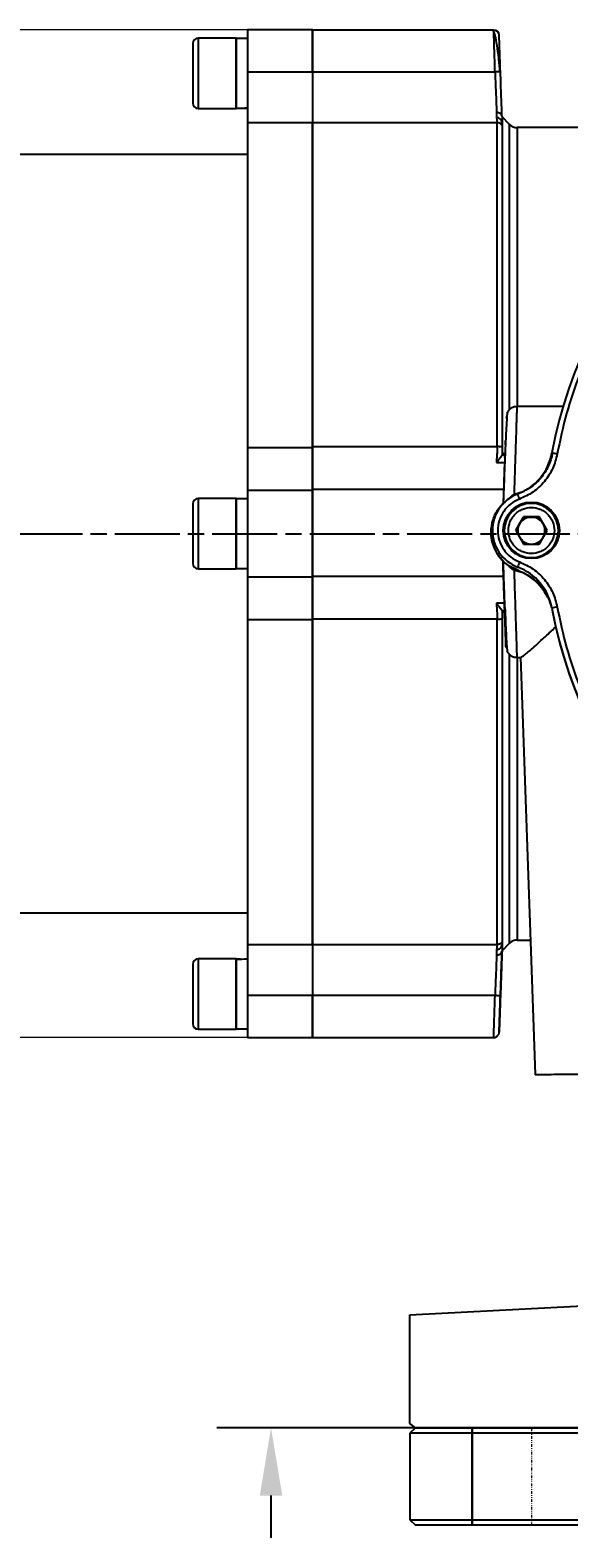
# Model space of a CAD drawing. Header units: millimetres. Extents: x 2063 to 4500, y 825 to 2548.
# Drawn here: x 3607.6 to 3707, y 2065.7 to 2342.3 of the extents above; entities that cross this region are included whole.
import ezdxf

# ---------------------------------------------------------------- set-up
doc = ezdxf.new("R2010")
doc.units = ezdxf.units.MM
doc.linetypes.add('AM_ISO08W050', pattern=[18, 12, -1.5, 3, -1.5])
doc.linetypes.add('DIVIDE', pattern=[1.25, 0.5, -0.25, 0, -0.25, 0, -0.25])
doc.layers.add('5剖面线层', color=2, linetype='Continuous')
doc.layers.add('AM_5', color=3, linetype='Continuous', lineweight=25)
doc.layers.add('AM_7', color=4, linetype='AM_ISO08W050', lineweight=25)
doc.styles.add('SLDTEXTSTYLE1', font='txt.shx', dxfattribs={"width": 0.7, "bigfont": 'gbcbig.shx'})
doc.styles.get("Standard").update_dxf_attribs({"font": 'arial.ttf'})
doc.styles.add('TH_GBDIM', font='simplex.shx', dxfattribs={"width": 0.707, "bigfont": 'hzfs.shx'})
doc.dimstyles.new('ISO-25$0', dxfattribs={"dimtxt": 2.5, "dimasz": 2.5, "dimexe": 1.25, "dimexo": 0.625, "dimtad": 1, "dimtxsty": 'Standard', "dimcen": 2.5, "dimdle": 5, "dimadec": 0, "dimazin": 0, "dimtfac": 1, "dimtmove": 0, "dimatfit": 3, "dimfxl": 0, "dimarcsym": 0})
doc.dimstyles.new('SLDDIMSTYLE12$0', dxfattribs={"dimtxt": 12, "dimasz": 10, "dimexe": 0, "dimexo": 0.0625, "dimgap": 0.875, "dimtad": 1, "dimdec": 1, "dimlfac": 1.8, "dimrnd": 1e-09, "dimzin": 12, "dimdsep": 46, "dimtxsty": 'SLDTEXTSTYLE1', "dimcen": 0.09, "dimdle": 8.16, "dimclrd": 3, "dimclre": 3, "dimadec": 0, "dimazin": 3, "dimtfac": 1, "dimtdec": 1, "dimtofl": 0, "dimtmove": 0, "dimatfit": 3, "dimfxl": 0, "dimfrac": 2, "dimtolj": 1, "dimlwd": 5, "dimlwe": 5, "dimarcsym": 0})

# ---------------------------------------------------------------- blocks, each defined once
blk = doc.blocks.new('*D54')
at = {"color": 1, "linetype": 'Continuous', "transparency": 16777216}
for p, q in [((3780.32, 2084.17), (3642.17, 2084.17)), ((3652.17, 1696.67), (3652.17, 2071.67)), ((3780.32, 1684.17), (3642.17, 1684.17))]:
    blk.add_line(p, q, dxfattribs=at)
at = {"color": 1, "linetype": 'ByBlock', "transparency": 16777216}
for points in [[(3650.09, 2071.67), (3654.25, 2071.67), (3652.17, 2084.17)], [(3650.09, 1696.67), (3654.25, 1696.67), (3652.17, 1684.17)]]:
    blk.add_solid(points, dxfattribs=at)
at = {"layer": 'Defpoints', "color": 0, "linetype": 'ByBlock', "transparency": 16777216}
for p in [(3652.17, 2084.17), (3782.82, 2084.17), (3782.82, 1684.17)]:
    blk.add_point(p, dxfattribs=at)
at = {"color": 1, "linetype": 'ByBlock', "lineweight": 5, "transparency": 16777216, "insert": (3639.67, 1884.17), "char_height": 15, "attachment_point": 5, "rotation": 90, "style": 'TH_GBDIM'}
blk.add_mtext('400', dxfattribs=at)
blk = doc.blocks.new('*D47')
at = {"layer": 'AM_5', "color": 3, "lineweight": 5, "transparency": 16777216}
blk.add_line((3647.76, 2342.25), (3478.55, 2342.25), dxfattribs=at)
at = {"layer": 'AM_5', "color": 3, "linetype": 'Continuous', "lineweight": 5, "transparency": 16777216}
for p, q in [((3478.55, 2332.25), (3478.55, 2166.25)), ((3647.76, 2156.25), (3478.55, 2156.25))]:
    blk.add_line(p, q, dxfattribs=at)
at = {"layer": 'AM_5', "color": 3, "transparency": 16777216}
for points in [[(3476.88, 2332.25), (3480.22, 2332.25), (3478.55, 2342.25)], [(3476.88, 2166.25), (3480.22, 2166.25), (3478.55, 2156.25)]]:
    blk.add_solid(points, dxfattribs=at)
at = {"layer": 'Defpoints', "color": 0, "transparency": 16777216}
for p in [(3647.82, 2342.25), (3478.55, 2156.25), (3647.82, 2156.25)]:
    blk.add_point(p, dxfattribs=at)
at = {"layer": 'AM_5', "color": 0, "transparency": 16777216, "insert": (3471.67, 2249.25), "char_height": 12, "attachment_point": 5, "rotation": 90, "style": 'SLDTEXTSTYLE1'}
blk.add_mtext('\\A1;186', dxfattribs=at)

msp = doc.modelspace()

# ---------------------------------------------------------------- linework, layer by layer
at = {"color": 7, "linetype": 'Continuous', "lineweight": 25}
for p, q in [((3645.724, 2340.75), (3638.724, 2340.75)), ((3638.724, 2340.75), (3638.724, 2334.25)), ((3645.724, 2340.75), (3645.724, 2334.25)), ((3647.824, 2340.69), (3645.724, 2340.69)), ((3645.724, 2327.81), (3645.724, 2340.69)), ((3659.824, 2342.25), (3647.824, 2342.25)), ((3647.824, 2342.25), (3647.824, 2334.53)), ((3659.824, 2334.53), (3659.824, 2342.25)), ((3693.299, 2342.23), (3659.824, 2342.23)), ((3693.488, 2341.393), (3693.262, 2342.09)), ((3647.824, 2334.53), (3659.824, 2334.53)), ((3647.824, 2334.53), (3647.824, 2325.095)), ((3659.824, 2334.53), (3659.824, 2325.094)), ((3659.824, 2334.527), (3693.535, 2334.527)), ((3638.724, 2334.25), (3638.724, 2327.75)), ((3645.724, 2334.25), (3645.724, 2327.75)), ((3638.724, 2327.75), (3645.724, 2327.75)), ((3693.824, 2326.067), (3693.958, 2325.108)), ((3694.824, 2326.246), (3694.824, 2325.184)), ((3696.238, 2324.816), (3694.824, 2326.23)), ((3659.824, 2325.094), (3647.824, 2325.095)), ((3693.958, 2325.108), (3659.824, 2325.108)), ((3694.825, 2325.11), (3694.755, 2325.507)), ((3694.824, 2325.184), (3694.824, 2324.619)), ((3710.788, 2324.23), (3697.652, 2324.23)), ((3647.824, 2319.25), (3506.824, 2319.251)), ((3706.084, 2272.708), (3697.568, 2272.708)), ((3647.823, 2265.183), (3659.823, 2265.183)), ((3647.823, 2265.183), (3647.823, 2257.245)), ((3659.823, 2265.336), (3693.957, 2265.325)), ((3659.823, 2265.183), (3659.823, 2257.596)), ((3694.823, 2265.221), (3694.823, 2263.765)), ((3695.417, 2266.416), (3695.391, 2265.669)), ((3695.417, 2266.425), (3695.417, 2266.416)), ((3694.808, 2263.737), (3694.823, 2263.765)), ((3695.324, 2263.737), (3694.808, 2263.737)), ((3694.823, 2263.765), (3695.302, 2264.129)), ((3695.337, 2264.117), (3695.309, 2263.322)), ((3695.337, 2264.13), (3695.337, 2264.117)), ((3693.83, 2262.389), (3695.328, 2262.389)), ((3695.218, 2260.702), (3695.011, 2254.782)), ((3695.245, 2261.488), (3695.218, 2260.702)), ((3695.245, 2261.505), (3695.245, 2261.488)), ((3659.823, 2257.245), (3647.823, 2257.245)), ((3647.823, 2257.245), (3647.823, 2241.255)), ((3695.102, 2257.407), (3659.823, 2257.407)), ((3659.823, 2241.255), (3659.823, 2257.245)), ((3697.578, 2256.67), (3698.306, 2256.902)), ((3645.723, 2255.75), (3638.723, 2255.75)), ((3638.723, 2255.75), (3638.723, 2242.75)), ((3645.723, 2255.75), (3645.723, 2242.75)), ((3647.823, 2255.69), (3645.723, 2255.69)), ((3645.723, 2242.81), (3645.723, 2255.69)), ((3697.05, 2256.515), (3697.578, 2256.67)), ((3697.527, 2256.461), (3697.758, 2256.588)), ((3698.803, 2252.336), (3697.359, 2249.836)), ((3698.081, 2251.08), (3698.803, 2252.33)), ((3701.689, 2252.336), (3698.803, 2252.336)), ((3698.803, 2252.33), (3698.803, 2252.336)), ((3698.803, 2252.33), (3700.246, 2252.33)), ((3700.246, 2252.33), (3701.689, 2252.33)), ((3703.133, 2249.836), (3701.689, 2252.336)), ((3701.689, 2252.33), (3701.689, 2252.336)), ((3701.689, 2252.33), (3702.411, 2251.08)), ((3692.823, 2249.541), (3692.823, 2249.468)), ((3693.046, 2249.839), (3693.046, 2249.805)), ((3695.246, 2249.835), (3695.246, 2249.824)), ((3697.359, 2249.836), (3698.803, 2247.336)), ((3697.361, 2249.833), (3698.081, 2251.08)), ((3701.689, 2247.336), (3703.133, 2249.836)), ((3702.411, 2251.08), (3703.131, 2249.833)), ((3705.246, 2249.824), (3705.246, 2249.835)), ((3698.803, 2247.336), (3701.689, 2247.336)), ((3697.714, 2243.065), (3697.714, 2243.098)), ((3638.723, 2242.75), (3645.723, 2242.75)), ((3645.723, 2242.81), (3647.823, 2242.81)), ((3647.823, 2241.255), (3659.823, 2241.255)), ((3647.823, 2241.255), (3647.823, 2233.317)), ((3659.823, 2241.417), (3695.101, 2241.417)), ((3659.823, 2241.255), (3659.823, 2233.317)), ((3695.101, 2241.417), (3695.106, 2241.281)), ((3697.603, 2242.333), (3697.046, 2242.493)), ((3697.642, 2242.464), (3697.603, 2242.333)), ((3698.24, 2242.14), (3697.603, 2242.333)), ((3697.758, 2242.42), (3697.758, 2242.493)), ((3703.265, 2237.493), (3703.156, 2237.741)), ((3695.276, 2236.4), (3693.83, 2236.4)), ((3694.823, 2235.018), (3694.807, 2235.046)), ((3694.807, 2235.046), (3695.324, 2235.046)), ((3694.823, 2235.018), (3694.823, 2233.561)), ((3695.339, 2234.624), (3694.823, 2235.018)), ((3695.326, 2235.046), (3695.388, 2235.046)), ((3704.037, 2235.526), (3704.037, 2235.492)), ((3659.823, 2233.317), (3647.823, 2233.317)), ((3693.957, 2233.459), (3659.823, 2233.456)), ((3698.264, 2226.462), (3700.954, 2149.413)), ((3697.556, 2226.416), (3698.333, 2226.416)), ((3506.823, 2179.251), (3647.823, 2179.25)), ((3694.823, 2173.909), (3694.823, 2173.33)), ((3697.651, 2174.23), (3700.088, 2174.23)), ((3647.823, 2173.406), (3659.823, 2173.405)), ((3647.823, 2173.406), (3647.823, 2163.97)), ((3659.823, 2173.42), (3693.957, 2173.42)), ((3659.823, 2173.405), (3659.823, 2163.97)), ((3693.957, 2173.42), (3693.823, 2172.449)), ((3693.823, 2172.449), (3693.823, 2171.487)), ((3694.747, 2172.993), (3694.823, 2173.33)), ((3694.754, 2173.009), (3694.824, 2173.406)), ((3694.823, 2172.23), (3696.237, 2173.644)), ((3694.823, 2173.33), (3694.823, 2172.261)), ((3694.823, 2172.261), (3694.823, 2172.23)), ((3694.823, 2172.23), (3694.823, 2172.203)), ((3645.723, 2170.75), (3638.723, 2170.75)), ((3638.723, 2170.75), (3638.723, 2157.75)), ((3645.723, 2170.75), (3645.723, 2157.75)), ((3645.723, 2157.812), (3645.723, 2170.575)), ((3659.823, 2163.97), (3647.823, 2163.97)), ((3647.823, 2163.97), (3647.823, 2156.25)), ((3659.823, 2156.25), (3659.823, 2163.97)), ((3693.534, 2163.967), (3659.823, 2163.967)), ((3638.723, 2157.75), (3645.723, 2157.75)), ((3645.723, 2157.81), (3647.823, 2157.81)), ((3647.823, 2156.25), (3659.823, 2156.25)), ((3659.823, 2156.23), (3693.3, 2156.23)), ((3678.822, 2084.172), (3677.822, 2083.172)), ((3678.822, 2084.172), (3677.822, 2083.172)), ((3677.822, 2083.172), (3677.822, 2067.172)), ((3782.822, 2083.172), (3677.822, 2083.172)), ((3887.822, 2083.172), (3677.822, 2083.172)), ((3678.822, 2084.172), (3782.822, 2084.172)), ((3678.822, 2084.172), (3886.822, 2084.172)), ((3677.822, 2067.172), (3678.822, 2066.172)), ((3677.822, 2067.172), (3782.822, 2067.172)), ((3782.822, 2066.172), (3678.822, 2066.172))]:
    msp.add_line(p, q, dxfattribs=at)
at = {"linetype": 'ByBlock'}
for p, q in [((3677.826, 2105.011), (3718.352, 2107.182)), ((3677.826, 2084.981), (3677.826, 2105.011)), ((3678.822, 2084.172), (3677.826, 2084.981))]:
    msp.add_line(p, q, dxfattribs=at)
at = {"lineweight": 30}
msp.add_line((3689.322, 2066.172), (3689.322, 2084.172), dxfattribs=at)
at = {"color": 7, "linetype": 'Continuous', "lineweight": 25, "flags": 128}
for points in [[(3693.824, 2327.024), (3693.824, 2326.89), (3693.824, 2326.761), (3693.824, 2326.635), (3693.824, 2326.513), (3693.824, 2326.396), (3693.824, 2326.282), (3693.824, 2326.173), (3693.824, 2326.067)], [(3647.824, 2325.095), (3647.824, 2323.836), (3647.824, 2322.232), (3647.824, 2320.29), (3647.824, 2318.02), (3647.824, 2315.431), (3647.824, 2312.537), (3647.824, 2309.349), (3647.824, 2305.883), (3647.824, 2302.155), (3647.824, 2298.182), (3647.824, 2293.983), (3647.824, 2289.577), (3647.823, 2284.984), (3647.823, 2280.226), (3647.823, 2275.325), (3647.823, 2270.303), (3647.823, 2265.183)], [(3659.823, 2265.183), (3659.823, 2270.303), (3659.823, 2275.325), (3659.823, 2280.226), (3659.823, 2284.984), (3659.824, 2289.577), (3659.824, 2293.983), (3659.824, 2298.182), (3659.824, 2302.155), (3659.824, 2305.883), (3659.824, 2309.349), (3659.824, 2312.537), (3659.824, 2315.431), (3659.824, 2318.02), (3659.824, 2320.29), (3659.824, 2322.232), (3659.824, 2323.836), (3659.824, 2325.094)], [(3693.957, 2265.325), (3693.957, 2270.442), (3693.957, 2275.461), (3693.957, 2280.358), (3693.957, 2285.111), (3693.957, 2289.698), (3693.958, 2294.098), (3693.958, 2298.291), (3693.958, 2302.256), (3693.958, 2305.976), (3693.958, 2309.433), (3693.958, 2312.612), (3693.958, 2315.497), (3693.958, 2318.076), (3693.958, 2320.336), (3693.958, 2322.267), (3693.958, 2323.86), (3693.958, 2325.108)], [(3694.824, 2324.619), (3694.824, 2323.379), (3694.824, 2321.796), (3694.824, 2319.877), (3694.824, 2317.632), (3694.824, 2315.07), (3694.824, 2312.203), (3694.824, 2309.045), (3694.824, 2305.61), (3694.824, 2301.914), (3694.824, 2297.974), (3694.824, 2293.809), (3694.824, 2289.437), (3694.823, 2284.88), (3694.823, 2280.157), (3694.823, 2275.291), (3694.823, 2270.305), (3694.823, 2265.221)], [(3696.238, 2272.208), (3696.238, 2274.891), (3696.238, 2279.678), (3696.238, 2284.324), (3696.238, 2288.806), (3696.238, 2293.104), (3696.238, 2297.198), (3696.238, 2301.069), (3696.238, 2304.699), (3696.238, 2308.07), (3696.238, 2311.168), (3696.238, 2313.977), (3696.238, 2316.485), (3696.238, 2318.681), (3696.238, 2320.553), (3696.238, 2322.093), (3696.238, 2323.294), (3696.238, 2324.15), (3696.238, 2324.658), (3696.238, 2324.816)], [(3697.652, 2324.23), (3697.652, 2324.186), (3697.652, 2323.834), (3697.652, 2323.134), (3697.652, 2322.088), (3697.652, 2320.701), (3697.652, 2318.981), (3697.652, 2316.934), (3697.652, 2314.57), (3697.652, 2311.901), (3697.652, 2308.939), (3697.652, 2305.697), (3697.652, 2302.192), (3697.652, 2298.439), (3697.652, 2294.456), (3697.652, 2290.261), (3697.652, 2285.874), (3697.652, 2281.316), (3697.652, 2276.608), (3697.652, 2272.708)], [(3647.823, 2233.317), (3647.823, 2228.197), (3647.823, 2223.175), (3647.823, 2218.274), (3647.823, 2213.516), (3647.823, 2208.923), (3647.823, 2204.517), (3647.823, 2200.318), (3647.823, 2196.345), (3647.823, 2192.617), (3647.823, 2189.151), (3647.823, 2185.964), (3647.823, 2183.069), (3647.823, 2180.48), (3647.823, 2178.21), (3647.823, 2176.268), (3647.823, 2174.664), (3647.823, 2173.406)], [(3659.823, 2173.405), (3659.823, 2174.664), (3659.823, 2176.268), (3659.823, 2178.21), (3659.823, 2180.48), (3659.823, 2183.069), (3659.823, 2185.963), (3659.823, 2189.151), (3659.823, 2192.617), (3659.823, 2196.345), (3659.823, 2200.318), (3659.823, 2204.517), (3659.823, 2208.923), (3659.823, 2213.516), (3659.823, 2218.274), (3659.823, 2223.175), (3659.823, 2228.197), (3659.823, 2233.317)], [(3693.957, 2173.42), (3693.957, 2174.689), (3693.957, 2176.304), (3693.957, 2178.256), (3693.957, 2180.536), (3693.957, 2183.135), (3693.957, 2186.039), (3693.957, 2189.236), (3693.957, 2192.71), (3693.957, 2196.446), (3693.957, 2200.426), (3693.957, 2204.632), (3693.957, 2209.044), (3693.957, 2213.643), (3693.957, 2218.406), (3693.957, 2223.311), (3693.957, 2228.337), (3693.957, 2233.459)], [(3694.823, 2233.561), (3694.823, 2228.472), (3694.823, 2223.478), (3694.823, 2218.604), (3694.823, 2213.872), (3694.823, 2209.304), (3694.823, 2204.92), (3694.823, 2200.741), (3694.823, 2196.786), (3694.823, 2193.075), (3694.823, 2189.623), (3694.823, 2186.447), (3694.823, 2183.561), (3694.823, 2180.98), (3694.823, 2178.714), (3694.823, 2176.774), (3694.823, 2175.17), (3694.823, 2173.909)], [(3696.237, 2173.644), (3696.237, 2173.644), (3696.237, 2173.823), (3696.237, 2174.353), (3696.237, 2175.231), (3696.237, 2176.453), (3696.237, 2178.015), (3696.237, 2179.907), (3696.237, 2182.122), (3696.237, 2184.65), (3696.237, 2187.478), (3696.237, 2190.593), (3696.237, 2193.981), (3696.237, 2197.626), (3696.237, 2201.512), (3696.237, 2205.619), (3696.237, 2209.929), (3696.237, 2214.423), (3696.237, 2219.078), (3696.237, 2223.873), (3696.237, 2226.899)], [(3697.652, 2226.378), (3697.652, 2222.15), (3697.652, 2217.433), (3697.652, 2212.866), (3697.651, 2208.468), (3697.651, 2204.26), (3697.651, 2200.263), (3697.651, 2196.495), (3697.651, 2192.974), (3697.651, 2189.716), (3697.651, 2186.735), (3697.651, 2184.048), (3697.651, 2181.665), (3697.651, 2179.598), (3697.651, 2177.856), (3697.651, 2176.448), (3697.651, 2175.381), (3697.651, 2174.659), (3697.651, 2174.286), (3697.651, 2174.23)]]:
    msp.add_lwpolyline(points, dxfattribs=at)
at = {"color": 7, "linetype": 'Continuous', "lineweight": 25}
msp.add_circle((3700.246, 2249.841), 5.2, dxfattribs=at)
for centre, radius, start, end in [((3638.724, 2339.75), 1, 89.99969, 179.99969), ((3693.299, 2341.23), 1, 1.99976, 89.99975), ((3638.724, 2328.75), 1, 179.99969, 269.99969), ((3782.746, 2249.839), 80, 100.30604, 169.69383), ((3697.652, 2326.23), 2, 224.99969, 269.99969), ((3694.198, 2265.94), 10, 290.58663, 349.69385), ((3683.54, 2147.242), 118.693, 79.57321, 80.05575), ((3638.723, 2254.75), 1, 89.99969, 179.99969), ((3700.246, 2249.839), 7.2, 110.58661, 179.99981), ((3700.246, 2249.824), 5.2, 0.00011, 179.99974), ((3700.246, 2249.835), 5, 359.99978, 179.99975), ((3388.938, 2139.8), 330.121, 20.5433, 20.71651), ((3700.246, 2249.83), 2.5, 89.99966, 149.9996), ((3700.246, 2249.83), 2.5, 29.99978, 89.99971), ((3700.323, 2249.468), 7.5, 179.99988, 250.00153), ((3700.246, 2249.839), 7.2, 179.99987, 249.41339), ((3700.246, 2249.835), 5, 179.99995, 359.99959), ((3700.246, 2249.824), 5, 179.99995, 359.99959), ((3700.246, 2249.83), 2.5, 149.99962, 207.09742), ((3700.246, 2249.83), 2.5, 332.90197, 29.99975), ((3700.246, 2249.83), 2.5, 212.9021, 265.89476), ((3700.246, 2249.83), 2.5, 274.10462, 327.09726), ((3638.723, 2243.75), 1, 179.99969, 269.99969), ((4011.614, 2125.998), 335.031, 159.37056, 159.54192), ((3694.198, 2233.737), 10, 10.30615, 69.41337), ((3694.338, 2233.023), 10, 28.14855, 70.0015), ((3726.069, 2118.555), 119.028, 100.18577, 100.66732), ((3782.746, 2249.839), 80, 190.30617, 259.69396), ((3782.823, 2249.466), 80, 190.52799, 258.6349), ((3697.651, 2172.23), 2, 89.99969, 134.99969), ((3638.723, 2169.75), 1, 89.99969, 179.99969), ((3638.723, 2158.75), 1, 179.99969, 269.99969)]:
    msp.add_arc(centre, radius, start, end, dxfattribs=at)
for centre, start_param, end_param in [((3645.724, 2334.25), 4.712389, 4.9017857), ((3647.824, 2334.25), 4.6181163, 4.712389), ((3645.723, 2164.25), 1.4765235, 1.5707963), ((3647.823, 2164.25), 1.5707963, 1.760193)]:
    msp.add_ellipse(centre, major_axis=(11.154, 0), ratio=0.5773503, start_param=start_param, end_param=end_param, dxfattribs=at)
for points in [[(3659.824, 2342.23), (3659.824, 2342.117), (3659.824, 2341.892), (3659.824, 2340.126), (3659.824, 2337.587), (3659.824, 2335.547), (3659.824, 2334.527)], [(3659.824, 2334.527), (3659.824, 2333.424), (3659.824, 2331.217), (3659.824, 2328.339), (3659.824, 2326.099), (3659.824, 2325.439), (3659.824, 2325.108)], [(3694.824, 2325.184), (3694.809, 2325.3), (3694.779, 2325.531), (3694.547, 2325.823), (3694.217, 2326.028), (3693.955, 2326.054), (3693.824, 2326.067)], [(3659.824, 2325.108), (3659.824, 2324.534), (3659.824, 2323.385), (3659.824, 2320.784), (3659.824, 2317.57), (3659.824, 2313.708), (3659.824, 2309.252), (3659.824, 2304.237), (3659.824, 2298.712), (3659.824, 2292.727), (3659.823, 2286.34), (3659.823, 2279.605), (3659.823, 2272.599), (3659.823, 2267.757), (3659.823, 2265.336)], [(3694.824, 2324.619), (3694.774, 2324.689), (3694.676, 2324.831), (3694.463, 2324.986), (3694.22, 2325.089), (3694.045, 2325.102), (3693.958, 2325.108)], [(3659.823, 2257.407), (3659.823, 2257.551), (3659.823, 2257.838), (3659.823, 2259.613), (3659.823, 2262.147), (3659.823, 2264.273), (3659.823, 2265.336)], [(3694.823, 2265.221), (3694.774, 2265.236), (3694.675, 2265.266), (3694.462, 2265.299), (3694.219, 2265.321), (3694.045, 2265.324), (3693.957, 2265.325)], [(3704.17, 2264.158), (3703.948, 2263.319), (3703.504, 2261.641), (3702.045, 2259.458), (3700.132, 2257.659), (3698.55, 2256.945), (3697.758, 2256.588)], [(3659.823, 2257.407), (3659.823, 2257.259), (3659.823, 2256.962), (3659.823, 2255.105), (3659.823, 2252.503), (3659.823, 2249.429), (3659.823, 2246.353), (3659.823, 2243.744), (3659.823, 2241.876), (3659.823, 2241.57), (3659.823, 2241.417)], [(3659.823, 2233.456), (3659.823, 2234.519), (3659.823, 2236.647), (3659.823, 2239.187), (3659.823, 2240.973), (3659.823, 2241.269), (3659.823, 2241.417)], [(3659.823, 2233.456), (3659.823, 2231.032), (3659.823, 2226.184), (3659.823, 2219.166), (3659.823, 2212.417), (3659.823, 2206.012), (3659.823, 2200.008), (3659.823, 2194.461), (3659.823, 2189.421), (3659.823, 2184.938), (3659.823, 2181.049), (3659.823, 2177.805), (3659.823, 2175.175), (3659.823, 2174.005), (3659.823, 2173.42)], [(3693.957, 2233.459), (3694.044, 2233.46), (3694.219, 2233.463), (3694.462, 2233.484), (3694.675, 2233.517), (3694.774, 2233.546), (3694.823, 2233.561)], [(3694.823, 2173.909), (3694.773, 2173.838), (3694.675, 2173.696), (3694.462, 2173.542), (3694.219, 2173.439), (3694.044, 2173.426), (3693.957, 2173.42)], [(3659.823, 2173.42), (3659.823, 2173.085), (3659.823, 2172.416), (3659.823, 2170.165), (3659.823, 2167.279), (3659.823, 2165.071), (3659.823, 2163.967)], [(3693.823, 2172.449), (3693.953, 2172.462), (3694.214, 2172.489), (3694.555, 2172.69), (3694.683, 2172.892), (3694.747, 2172.993)]]:
    msp.add_open_spline(points, degree=3, dxfattribs=at)
for points, knots in [([(3694.183, 2341.682), (3694.142, 2341.754), (3694.049, 2341.916), (3693.817, 2342.072), (3693.538, 2342.146), (3693.353, 2342.106), (3693.262, 2342.086)], [0, 0, 0, 0, 0.2110006, 0.4756494, 0.740464, 1, 1, 1, 1]), ([(3693.535, 2334.527), (3693.505, 2335.53), (3693.452, 2337.283), (3693.389, 2339.314), (3693.348, 2340.673), (3693.32, 2341.578), (3693.303, 2342.132), (3693.3, 2342.197), (3693.299, 2342.23)], [0, 0, 0, 0, 0.2452809, 0.4288993, 0.5790518, 0.7242842, 0.8645993, 1, 1, 1, 1]), ([(3694.463, 2334.536), (3694.387, 2335.389), (3694.232, 2337.12), (3693.909, 2339.434), (3693.645, 2340.948), (3693.516, 2341.314), (3693.488, 2341.393)], [0, 0, 0, 0, 0.2966354, 0.6024529, 0.914745, 1, 1, 1, 1]), ([(3694.535, 2334.525), (3694.503, 2335.417), (3694.441, 2337.2), (3694.364, 2339.421), (3694.309, 2340.968), (3694.302, 2341.166), (3694.299, 2341.265)], [0, 0, 0, 0, 0.249886, 0.4997488, 0.7497519, 1, 1, 1, 1]), ([(3637.724, 2339.75), (3637.724, 2339.677), (3637.724, 2339.564), (3637.724, 2338.878), (3637.724, 2338.168), (3637.724, 2337.287), (3637.724, 2336.006), (3637.724, 2334.942), (3637.724, 2334.25)], [0, 0, 0, 0, 0.2394568, 0.3683607, 0.5, 0.6316393, 0.7605432, 1, 1, 1, 1]), ([(3694.535, 2334.525), (3694.521, 2334.529), (3694.5, 2334.536), (3694.376, 2334.54), (3694.247, 2334.541), (3694.087, 2334.54), (3693.854, 2334.537), (3693.661, 2334.531), (3693.535, 2334.527)], [0, 0, 0, 0, 0.239471, 0.3683705, 0.5000015, 0.6316323, 0.7605311, 1, 1, 1, 1]), ([(3693.535, 2334.527), (3693.567, 2333.702), (3693.622, 2332.256), (3693.701, 2330.205), (3693.769, 2328.445), (3693.806, 2327.483), (3693.824, 2327.024)], [0, 0, 0, 0, 0.2851739, 0.500074, 0.7610217, 1, 1, 1, 1]), ([(3694.824, 2326.246), (3694.805, 2326.778), (3694.768, 2327.849), (3694.697, 2329.885), (3694.618, 2332.137), (3694.562, 2333.731), (3694.535, 2334.525)], [0, 0, 0, 0, 0.2485215, 0.4999911, 0.7509557, 1, 1, 1, 1]), ([(3637.724, 2334.25), (3637.724, 2333.558), (3637.724, 2332.494), (3637.724, 2331.213), (3637.724, 2330.332), (3637.724, 2329.622), (3637.724, 2328.937), (3637.724, 2328.824), (3637.724, 2328.75)], [0, 0, 0, 0, 0.2394568, 0.3683607, 0.5, 0.6316393, 0.7605432, 1, 1, 1, 1]), ([(3694.824, 2326.246), (3694.819, 2326.301), (3694.809, 2326.409), (3694.744, 2326.564), (3694.66, 2326.681), (3694.58, 2326.76), (3694.534, 2326.798), (3694.504, 2326.821), (3694.409, 2326.89), (3694.189, 2327.004), (3693.951, 2327.017), (3693.824, 2327.024)], [0, 0, 0, 0, 0.13274928, 0.2587097, 0.38346285, 0.46187539, 0.50802694, 0.51153962, 0.54269826, 0.7552829, 1, 1, 1, 1]), ([(3768.612, 2327.566), (3766.116, 2327.04), (3761.079, 2325.977), (3753.702, 2323.439), (3746.46, 2320.169), (3739.481, 2316.107), (3732.878, 2311.295), (3726.784, 2305.803), (3721.292, 2299.709), (3716.48, 2293.106), (3712.417, 2286.127), (3709.148, 2278.885), (3706.609, 2271.508), (3705.547, 2266.47), (3705.021, 2263.974)], [0, 0, 0, 0, 0.0799588, 0.1613715, 0.2441424, 0.3288926, 0.4142166, 0.5, 0.5857784, 0.6711024, 0.7558576, 0.8386237, 0.9200388, 1, 1, 1, 1]), ([(3695.854, 2271.59), (3695.841, 2271.626), (3695.799, 2271.738), (3695.717, 2270.81), (3695.605, 2268.913), (3695.475, 2266.079), (3695.331, 2262.507), (3695.185, 2258.66), (3695.086, 2255.921), (3695.042, 2254.709)], [0, 0, 0, 0, 0.0766683, 0.2378832, 0.398102, 0.5574825, 0.7161906, 0.8743952, 1, 1, 1, 1]), ([(3695.589, 2270.796), (3695.592, 2270.813), (3695.604, 2270.875), (3695.653, 2270.55), (3695.689, 2270.314)], [0, 0, 0, 0, 0.272533, 1, 1, 1, 1]), ([(3697.634, 2272.707), (3697.447, 2272.698), (3697.059, 2272.679), (3696.506, 2272.435), (3696.023, 2272.039), (3695.827, 2271.674), (3695.73, 2271.492)], [0, 0, 0, 0, 0.2341083, 0.485653, 0.7448761, 1, 1, 1, 1]), ([(3697.568, 2272.708), (3697.566, 2272.658), (3697.563, 2272.555), (3697.538, 2271.785), (3697.506, 2270.774), (3697.47, 2269.645), (3697.422, 2268.139), (3697.357, 2266.131), (3697.271, 2263.471), (3697.169, 2260.256), (3697.091, 2257.791), (3697.05, 2256.515)], [0, 0, 0, 0, 0.1217334, 0.2456529, 0.3295313, 0.4143849, 0.5002146, 0.6112196, 0.7315209, 0.8611156, 1, 1, 1, 1]), ([(3693.957, 2265.325), (3693.945, 2264.923), (3693.924, 2264.216), (3693.848, 2263.379), (3693.82, 2262.803), (3693.827, 2262.518), (3693.83, 2262.389)], [0, 0, 0, 0, 0.39272652, 0.69002655, 0.85917042, 1, 1, 1, 1]), ([(3694.808, 2263.737), (3694.684, 2263.566), (3694.405, 2263.178), (3694.035, 2262.671), (3693.83, 2262.389)], [0, 0, 0, 0, 0.4434973, 1, 1, 1, 1]), ([(3705.021, 2263.974), (3704.787, 2263.071), (3704.312, 2261.235), (3702.727, 2258.821), (3700.635, 2256.831), (3698.913, 2256.036), (3698.066, 2255.645)], [0, 0, 0, 0, 0.24579633, 0.5, 0.75420367, 1, 1, 1, 1]), ([(3637.723, 2254.75), (3637.723, 2254.677), (3637.723, 2254.564), (3637.723, 2253.878), (3637.723, 2253.168), (3637.723, 2252.287), (3637.723, 2251.006), (3637.723, 2249.25), (3637.723, 2247.494), (3637.723, 2246.213), (3637.723, 2245.332), (3637.723, 2244.622), (3637.723, 2243.937), (3637.723, 2243.824), (3637.723, 2243.75)], [0, 0, 0, 0, 0.1197284, 0.1841803, 0.25, 0.3158197, 0.3802716, 0.5, 0.6197284, 0.6841803, 0.75, 0.8158197, 0.8802716, 1, 1, 1, 1]), ([(3697.758, 2242.493), (3697.064, 2242.818), (3695.675, 2243.468), (3694.086, 2245.18), (3693.059, 2247.247), (3692.702, 2249.545), (3693.072, 2251.818), (3693.906, 2253.676), (3694.796, 2254.519), (3695.131, 2254.836)], [0, 0, 0, 0, 0.1514487, 0.3028974, 0.4543462, 0.6057949, 0.7572436, 0.9086923, 1, 1, 1, 1]), ([(3698.066, 2255.645), (3697.512, 2255.381), (3696.379, 2254.839), (3695.069, 2253.421), (3694.232, 2251.705), (3693.955, 2249.841), (3694.232, 2247.977), (3695.069, 2246.26), (3696.379, 2244.842), (3697.512, 2244.301), (3698.066, 2244.037)], [0, 0, 0, 0, 0.122089, 0.25, 0.377911, 0.5, 0.622089, 0.75, 0.877911, 1, 1, 1, 1]), ([(3696.177, 2255.721), (3696.289, 2255.869), (3696.53, 2256.189), (3696.869, 2256.401), (3697.05, 2256.515)], [0, 0, 0, 0, 0.4647089, 1, 1, 1, 1]), ([(3695.996, 2249.836), (3696.053, 2250.371), (3696.14, 2251.193), (3696.67, 2252.183), (3697.219, 2252.863), (3697.899, 2253.415), (3698.889, 2253.929), (3700.246, 2254.189), (3701.603, 2253.929), (3702.593, 2253.415), (3703.273, 2252.863), (3703.822, 2252.183), (3704.352, 2251.193), (3704.439, 2250.371), (3704.496, 2249.836)], [0, 0, 0, 0, 0.1197284, 0.1841803, 0.25, 0.3158197, 0.3802716, 0.5, 0.6197284, 0.6841803, 0.75, 0.8158197, 0.8802716, 1, 1, 1, 1]), ([(3704.496, 2249.836), (3704.439, 2249.302), (3704.352, 2248.479), (3703.822, 2247.49), (3703.273, 2246.81), (3702.592, 2246.258), (3701.603, 2245.744), (3700.246, 2245.484), (3698.889, 2245.744), (3697.899, 2246.258), (3697.219, 2246.81), (3696.67, 2247.49), (3696.14, 2248.48), (3696.053, 2249.302), (3695.996, 2249.836)], [0, 0, 0, 0, 0.1197284, 0.1841803, 0.25, 0.3158197, 0.3802716, 0.5, 0.6197284, 0.6841803, 0.75, 0.8158197, 0.8802716, 1, 1, 1, 1]), ([(3695.004, 2244.27), (3695.027, 2243.627), (3695.09, 2241.809), (3695.188, 2239.023), (3695.292, 2236.018), (3695.383, 2233.417), (3695.457, 2231.281), (3695.513, 2229.683), (3695.548, 2228.66), (3695.562, 2228.252), (3695.555, 2228.462), (3695.525, 2229.292), (3695.476, 2230.71), (3695.407, 2232.681), (3695.32, 2235.144), (3695.22, 2238.014), (3695.144, 2240.192), (3695.106, 2241.281)], [0, 0, 0, 0, 0.0375957, 0.1063366, 0.1750804, 0.243824, 0.3125667, 0.3813092, 0.4500521, 0.518795, 0.587537, 0.6562791, 0.7250226, 0.7937664, 0.8625103, 0.9312548, 1, 1, 1, 1]), ([(3695.101, 2241.417), (3695.096, 2241.573), (3695.084, 2241.894), (3695.044, 2243.064), (3695.01, 2244.027), (3695.007, 2244.115)], [0, 0, 0, 0, 0.4620596, 0.9510913, 1, 1, 1, 1]), ([(3695.242, 2237.415), (3695.241, 2237.462), (3695.238, 2237.533), (3695.223, 2237.955), (3695.206, 2238.472), (3695.181, 2239.165), (3695.152, 2239.992), (3695.125, 2240.772), (3695.098, 2241.551), (3695.07, 2242.377), (3695.045, 2243.068), (3695.027, 2243.582), (3695.013, 2244.001), (3695.01, 2244.07), (3695.008, 2244.115)], [0, 0, 0, 0, 0.1213599, 0.1847896, 0.2498693, 0.3550213, 0.4225846, 0.5, 0.5774194, 0.644984, 0.7501306, 0.8152129, 0.8786435, 1, 1, 1, 1]), ([(3697.046, 2242.493), (3696.874, 2242.607), (3696.519, 2242.842), (3696.185, 2243.189), (3696.083, 2243.423), (3696.069, 2243.455)], [0, 0, 0, 0, 0.44903943, 0.92413199, 1, 1, 1, 1]), ([(3698.066, 2244.037), (3698.913, 2243.646), (3700.635, 2242.851), (3702.727, 2240.861), (3704.312, 2238.447), (3704.787, 2236.61), (3705.021, 2235.707)], [0, 0, 0, 0, 0.24579633, 0.5, 0.75420367, 1, 1, 1, 1]), ([(3697.046, 2242.493), (3697.085, 2241.27), (3697.16, 2238.904), (3697.249, 2236.114), (3697.316, 2234.013), (3697.366, 2232.465), (3697.42, 2230.781), (3697.472, 2229.106), (3697.518, 2227.651), (3697.547, 2226.768), (3697.559, 2226.381), (3697.557, 2226.452), (3697.556, 2226.467)], [0, 0, 0, 0, 0.1340749, 0.2594439, 0.3382255, 0.41313, 0.4841574, 0.6085038, 0.7306346, 0.850552, 0.9682583, 1, 1, 1, 1]), ([(3697.758, 2242.493), (3698.55, 2242.136), (3700.134, 2241.423), (3702.038, 2239.62), (3703.386, 2237.658), (3703.778, 2236.226), (3703.941, 2235.63)], [0, 0, 0, 0, 0.2693299, 0.5386597, 0.8079896, 1, 1, 1, 1]), ([(3693.83, 2236.4), (3693.827, 2236.221), (3693.82, 2235.758), (3693.907, 2234.793), (3693.938, 2233.969), (3693.957, 2233.459)], [0, 0, 0, 0, 0.1942422, 0.5006255, 1, 1, 1, 1]), ([(3693.83, 2236.4), (3694.033, 2236.12), (3694.402, 2235.611), (3694.682, 2235.221), (3694.807, 2235.046)], [0, 0, 0, 0, 0.5512851, 1, 1, 1, 1]), ([(3695.365, 2235.607), (3695.399, 2234.756), (3695.481, 2232.691), (3695.594, 2230.224), (3695.706, 2228.322), (3695.786, 2227.397), (3695.828, 2227.501), (3695.842, 2227.535)], [0, 0, 0, 0, 0.1663905, 0.4035453, 0.6419371, 0.881799, 1, 1, 1, 1]), ([(3705.021, 2235.707), (3705.547, 2233.211), (3706.609, 2228.174), (3709.148, 2220.797), (3712.417, 2213.555), (3716.48, 2206.576), (3721.292, 2199.973), (3726.784, 2193.879), (3732.878, 2188.387), (3739.481, 2183.575), (3746.46, 2179.512), (3753.702, 2176.243), (3761.079, 2173.704), (3766.116, 2172.642), (3768.612, 2172.116)], [0, 0, 0, 0, 0.0799588, 0.1613715, 0.2441424, 0.3288926, 0.4142166, 0.5, 0.5857784, 0.6711024, 0.7558576, 0.8386237, 0.9200388, 1, 1, 1, 1]), ([(3698.333, 2226.442), (3698.344, 2226.436), (3698.383, 2226.411), (3698.674, 2226.602), (3699.209, 2227.016), (3700.001, 2227.692), (3701.04, 2228.617), (3702.371, 2229.835), (3703.66, 2231.03), (3704.566, 2231.88), (3704.87, 2232.166)], [0, 0, 0, 0, 0.0472969, 0.1728497, 0.3043941, 0.4397908, 0.5874926, 0.7427969, 0.9134319, 1, 1, 1, 1]), ([(3695.679, 2228.765), (3695.643, 2228.522), (3695.597, 2228.203), (3695.584, 2228.278), (3695.581, 2228.296)], [0, 0, 0, 0, 0.7636811, 1, 1, 1, 1]), ([(3695.719, 2227.634), (3695.816, 2227.452), (3696.012, 2227.087), (3696.495, 2226.69), (3697.048, 2226.445), (3697.436, 2226.427), (3697.623, 2226.417)], [0, 0, 0, 0, 0.2550203, 0.5141547, 0.7657096, 1, 1, 1, 1]), ([(3693.823, 2171.487), (3693.805, 2171.025), (3693.768, 2170.058), (3693.701, 2168.293), (3693.621, 2166.239), (3693.566, 2164.792), (3693.534, 2163.967)], [0, 0, 0, 0, 0.2388489, 0.4999327, 0.7148242, 1, 1, 1, 1]), ([(3693.823, 2171.487), (3693.92, 2171.492), (3694.097, 2171.501), (3694.333, 2171.584), (3694.564, 2171.719), (3694.73, 2171.906), (3694.81, 2172.104), (3694.819, 2172.214), (3694.823, 2172.261)], [0, 0, 0, 0, 0.1874448, 0.3409821, 0.4929365, 0.7407612, 0.8890397, 1, 1, 1, 1]), ([(3694.534, 2163.965), (3694.562, 2164.784), (3694.618, 2166.389), (3694.697, 2168.636), (3694.767, 2170.655), (3694.804, 2171.724), (3694.823, 2172.261)], [0, 0, 0, 0, 0.2568471, 0.5031719, 0.7503964, 1, 1, 1, 1]), ([(3694.823, 2172.203), (3694.805, 2171.689), (3694.769, 2170.664), (3694.7, 2168.705), (3694.621, 2166.448), (3694.564, 2164.794), (3694.534, 2163.935)], [0, 0, 0, 0, 0.2403635, 0.4802116, 0.7299606, 1, 1, 1, 1]), ([(3637.723, 2169.75), (3637.723, 2169.677), (3637.723, 2169.564), (3637.723, 2168.878), (3637.723, 2168.168), (3637.723, 2167.287), (3637.723, 2166.006), (3637.723, 2164.942), (3637.723, 2164.25)], [0, 0, 0, 0, 0.2394568, 0.3683607, 0.5, 0.6316393, 0.7605432, 1, 1, 1, 1]), ([(3637.723, 2164.25), (3637.723, 2163.558), (3637.723, 2162.494), (3637.723, 2161.213), (3637.723, 2160.332), (3637.723, 2159.622), (3637.723, 2158.937), (3637.723, 2158.824), (3637.723, 2158.75)], [0, 0, 0, 0, 0.2394568, 0.3683607, 0.5, 0.6316393, 0.7605432, 1, 1, 1, 1]), ([(3659.823, 2163.967), (3659.823, 2162.95), (3659.823, 2160.915), (3659.823, 2158.321), (3659.823, 2156.724), (3659.823, 2156.038), (3659.823, 2156.232), (3659.823, 2156.233)], [0, 0, 0, 0, 0.24965667, 0.49931334, 0.74897002, 0.99862669, 1, 1, 1, 1]), ([(3693.3, 2156.276), (3693.3, 2156.265), (3693.298, 2156.223), (3693.31, 2156.617), (3693.342, 2157.665), (3693.396, 2159.443), (3693.463, 2161.608), (3693.508, 2163.109), (3693.534, 2163.967)], [0, 0, 0, 0, 0.0507582, 0.1966055, 0.4050787, 0.6314078, 0.7892811, 1, 1, 1, 1]), ([(3694.534, 2163.965), (3694.52, 2163.961), (3694.499, 2163.955), (3694.375, 2163.952), (3694.246, 2163.951), (3694.086, 2163.953), (3693.853, 2163.957), (3693.66, 2163.963), (3693.534, 2163.967)], [0, 0, 0, 0, 0.2394737, 0.3683715, 0.5, 0.6316285, 0.7605263, 1, 1, 1, 1]), ([(3694.534, 2163.935), (3694.503, 2163.043), (3694.44, 2161.259), (3694.362, 2159.022), (3694.31, 2157.535), (3694.292, 2157.021), (3694.31, 2157.552), (3694.362, 2159.051), (3694.44, 2161.293), (3694.503, 2163.074), (3694.534, 2163.965)], [0, 0, 0, 0, 0.12511321, 0.25020382, 0.37530181, 0.50039159, 0.6254154, 0.75032601, 0.87515536, 1, 1, 1, 1]), ([(3694.369, 2159.239), (3694.37, 2159.247), (3694.387, 2159.748), (3694.446, 2161.414), (3694.505, 2163.115), (3694.534, 2163.935)], [0, 0, 0, 0, 0.0074222, 0.5212583, 1, 1, 1, 1]), ([(3693.256, 2156.231), (3693.331, 2156.233), (3693.478, 2156.238), (3693.702, 2156.32), (3693.88, 2156.435), (3694.004, 2156.549), (3694.08, 2156.636), (3694.145, 2156.723), (3694.195, 2156.806), (3694.324, 2157.074), (3694.275, 2157.191), (3694.325, 2157.726), (3694.353, 2158.694), (3694.369, 2159.239)], [0, 0, 0, 0, 0.0475591, 0.0923752, 0.1307592, 0.147079, 0.161791, 0.1758924, 0.1909925, 0.2088499, 0.3792668, 0.6505862, 1, 1, 1, 1]), ([(3700.955, 2149.413), (3700.954, 2149.413), (3700.844, 2149.415), (3701.228, 2149.421), (3702.151, 2149.428), (3703.781, 2149.436), (3705.962, 2149.442), (3708.653, 2149.448), (3711.763, 2149.452), (3715.194, 2149.455), (3718.838, 2149.457), (3722.581, 2149.458), (3726.304, 2149.457), (3729.89, 2149.454), (3733.225, 2149.451), (3736.207, 2149.446), (3738.728, 2149.44), (3740.765, 2149.433), (3741.615, 2149.428), (3742.039, 2149.425)], [0, 0, 0, 0, 0.00002617, 0.06252453, 0.1250229, 0.18752126, 0.25001962, 0.31251799, 0.37501635, 0.43751472, 0.50001308, 0.56251145, 0.62500981, 0.68750818, 0.75000654, 0.81250491, 0.87500327, 0.93750164, 1, 1, 1, 1])]:
    msp.add_open_spline(points, degree=3, knots=knots, dxfattribs=at)
at = {"layer": '5剖面线层', "color": 1, "linetype": 'DIVIDE', "lineweight": 15}
msp.add_line((3700.322, 2066.172), (3700.322, 2084.172), dxfattribs=at)
at = {"layer": 'AM_7'}
msp.add_line((3497.323, 2249.25), (4135.54, 2249.25), dxfattribs=at)

# ---------------------------------------------------------------- dimensions: what is measured, and where the dimension line sits
at = {"color": 0, "linetype": 'ByBlock', "lineweight": 5}
dim = msp.add_linear_dim(base=(3652.168, 2084.172), p1=(3782.822, 1684.172), p2=(3782.822, 2084.172), angle=89.99997, dimstyle='ISO-25$0', override={"dimscale": 5, "dimtxt": 3, "dimasz": 2.5, "dimexe": 2, "dimexo": 0.5, "dimgap": 1, "dimdec": 1, "dimtxsty": 'TH_GBDIM', "dimcen": 2, "dimclrd": 1, "dimclre": 1, "dimclrt": 1, "dimtdec": 1, "dimatfit": 0, "dimlwd": 65535, "dimlwe": 65535}, dxfattribs=at)
dim.commit()
dim.dimension.update_dxf_attribs({"geometry": '*D54', "text_midpoint": (3639.668, 1884.172)})
at = {"layer": 'AM_5'}
dim = msp.add_linear_dim(base=(3478.549, 2156.25), p1=(3647.824, 2342.25), p2=(3647.823, 2156.25), angle=90, dimstyle='SLDDIMSTYLE12$0', override={"dimlfac": 1, "dimpost": ''}, dxfattribs=at)
dim.commit()
dim.dimension.update_dxf_attribs({"geometry": '*D47', "text_midpoint": (3471.674, 2249.25)})

doc.saveas('drawing.dxf')
